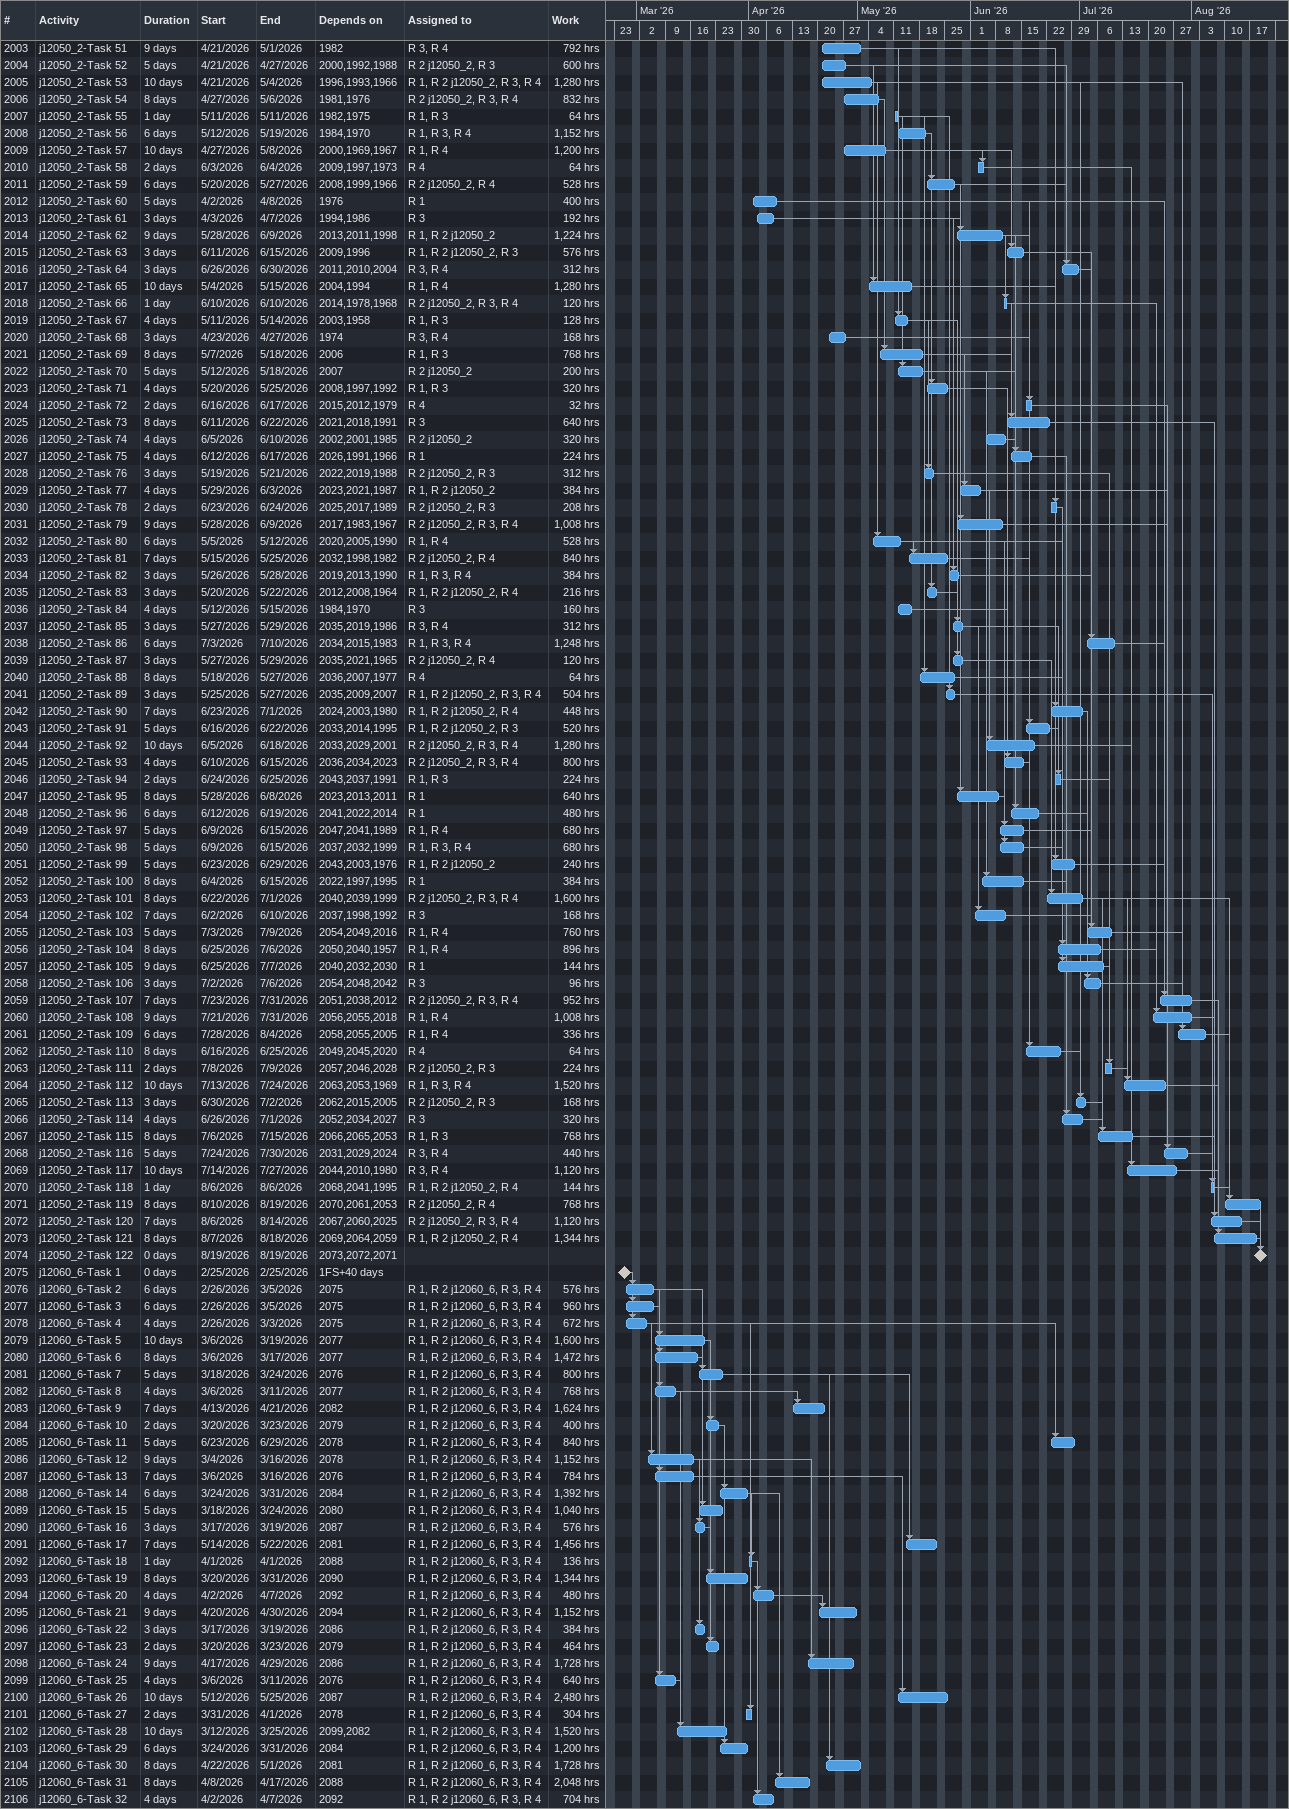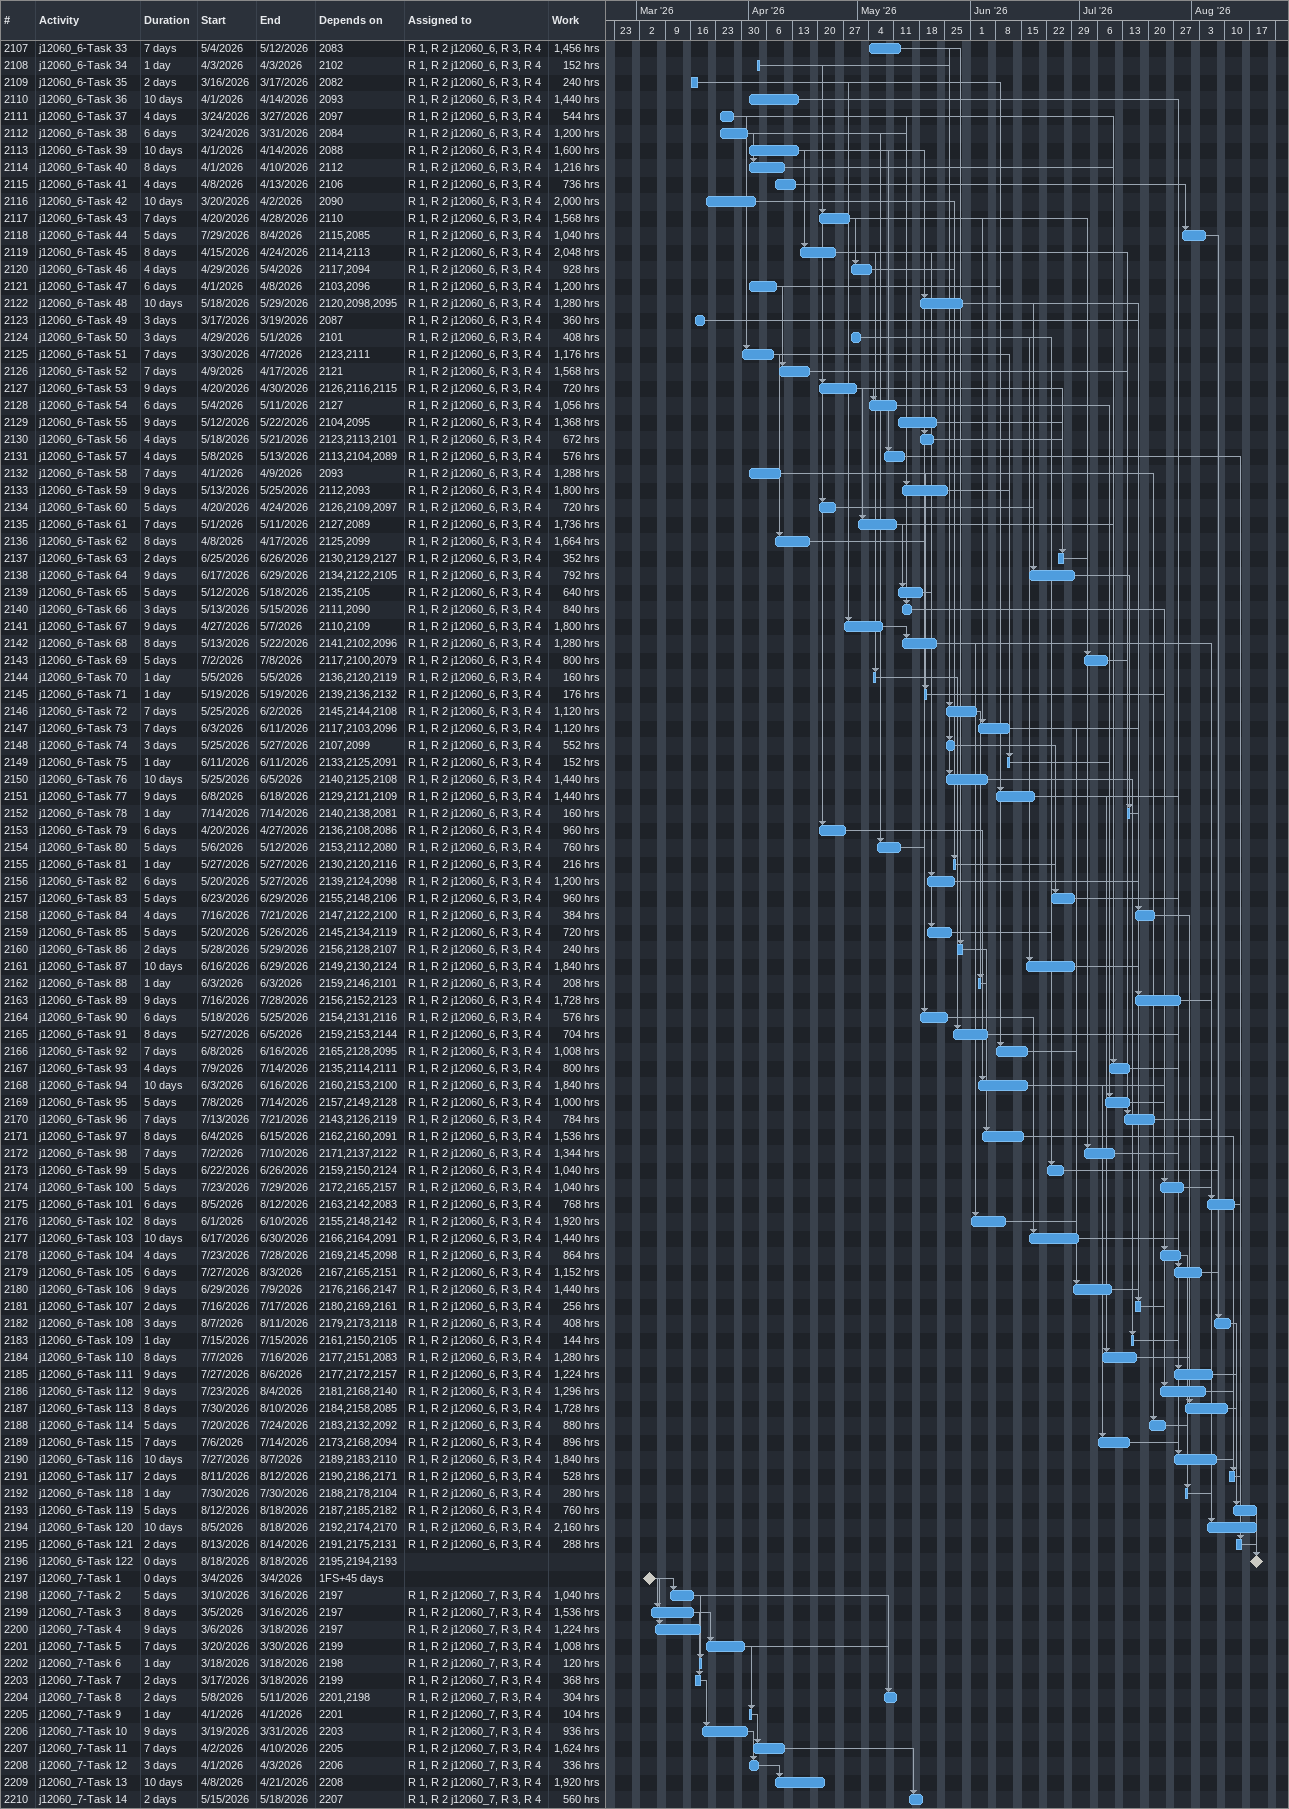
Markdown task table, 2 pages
| ID | Task | Duration | Start | Finish | Predecessors | Resources | Work (h) |
|---|---|---|---|---|---|---|---|
| 2003 | j12050_2-Task 51 | 9d | 2026-04-21 | 2026-05-01 | 1982 | R 3, R 4 | 792 |
| 2004 | j12050_2-Task 52 | 5d | 2026-04-21 | 2026-04-27 | 2000, 1992, 1988 | R 2 j12050_2, R 3 | 600 |
| 2005 | j12050_2-Task 53 | 10d | 2026-04-21 | 2026-05-04 | 1996, 1993, 1966 | R 1, R 2 j12050_2, R 3, R 4 | 1280 |
| 2006 | j12050_2-Task 54 | 8d | 2026-04-27 | 2026-05-06 | 1981, 1976 | R 2 j12050_2, R 3, R 4 | 832 |
| 2007 | j12050_2-Task 55 | 1d | 2026-05-11 | 2026-05-11 | 1982, 1975 | R 1, R 3 | 64 |
| 2008 | j12050_2-Task 56 | 6d | 2026-05-12 | 2026-05-19 | 1984, 1970 | R 1, R 3, R 4 | 1152 |
| 2009 | j12050_2-Task 57 | 10d | 2026-04-27 | 2026-05-08 | 2000, 1969, 1967 | R 1, R 4 | 1200 |
| 2010 | j12050_2-Task 58 | 2d | 2026-06-03 | 2026-06-04 | 2009, 1997, 1973 | R 4 | 64 |
| 2011 | j12050_2-Task 59 | 6d | 2026-05-20 | 2026-05-27 | 2008, 1999, 1966 | R 2 j12050_2, R 4 | 528 |
| 2012 | j12050_2-Task 60 | 5d | 2026-04-02 | 2026-04-08 | 1976 | R 1 | 400 |
| 2013 | j12050_2-Task 61 | 3d | 2026-04-03 | 2026-04-07 | 1994, 1986 | R 3 | 192 |
| 2014 | j12050_2-Task 62 | 9d | 2026-05-28 | 2026-06-09 | 2013, 2011, 1998 | R 1, R 2 j12050_2 | 1224 |
| 2015 | j12050_2-Task 63 | 3d | 2026-06-11 | 2026-06-15 | 2009, 1996 | R 1, R 2 j12050_2, R 3 | 576 |
| 2016 | j12050_2-Task 64 | 3d | 2026-06-26 | 2026-06-30 | 2011, 2010, 2004 | R 3, R 4 | 312 |
| 2017 | j12050_2-Task 65 | 10d | 2026-05-04 | 2026-05-15 | 2004, 1994 | R 1, R 4 | 1280 |
| 2018 | j12050_2-Task 66 | 1d | 2026-06-10 | 2026-06-10 | 2014, 1978, 1968 | R 2 j12050_2, R 3, R 4 | 120 |
| 2019 | j12050_2-Task 67 | 4d | 2026-05-11 | 2026-05-14 | 2003, 1958 | R 1, R 3 | 128 |
| 2020 | j12050_2-Task 68 | 3d | 2026-04-23 | 2026-04-27 | 1974 | R 3, R 4 | 168 |
| 2021 | j12050_2-Task 69 | 8d | 2026-05-07 | 2026-05-18 | 2006 | R 1, R 3 | 768 |
| 2022 | j12050_2-Task 70 | 5d | 2026-05-12 | 2026-05-18 | 2007 | R 2 j12050_2 | 200 |
| 2023 | j12050_2-Task 71 | 4d | 2026-05-20 | 2026-05-25 | 2008, 1997, 1992 | R 1, R 3 | 320 |
| 2024 | j12050_2-Task 72 | 2d | 2026-06-16 | 2026-06-17 | 2015, 2012, 1979 | R 4 | 32 |
| 2025 | j12050_2-Task 73 | 8d | 2026-06-11 | 2026-06-22 | 2021, 2018, 1991 | R 3 | 640 |
| 2026 | j12050_2-Task 74 | 4d | 2026-06-05 | 2026-06-10 | 2002, 2001, 1985 | R 2 j12050_2 | 320 |
| 2027 | j12050_2-Task 75 | 4d | 2026-06-12 | 2026-06-17 | 2026, 1991, 1966 | R 1 | 224 |
| 2028 | j12050_2-Task 76 | 3d | 2026-05-19 | 2026-05-21 | 2022, 2019, 1988 | R 2 j12050_2, R 3 | 312 |
| 2029 | j12050_2-Task 77 | 4d | 2026-05-29 | 2026-06-03 | 2023, 2021, 1987 | R 1, R 2 j12050_2 | 384 |
| 2030 | j12050_2-Task 78 | 2d | 2026-06-23 | 2026-06-24 | 2025, 2017, 1989 | R 2 j12050_2, R 3 | 208 |
| 2031 | j12050_2-Task 79 | 9d | 2026-05-28 | 2026-06-09 | 2017, 1983, 1967 | R 2 j12050_2, R 3, R 4 | 1008 |
| 2032 | j12050_2-Task 80 | 6d | 2026-05-05 | 2026-05-12 | 2020, 2005, 1990 | R 1, R 4 | 528 |
| 2033 | j12050_2-Task 81 | 7d | 2026-05-15 | 2026-05-25 | 2032, 1998, 1982 | R 2 j12050_2, R 4 | 840 |
| 2034 | j12050_2-Task 82 | 3d | 2026-05-26 | 2026-05-28 | 2019, 2013, 1990 | R 1, R 3, R 4 | 384 |
| 2035 | j12050_2-Task 83 | 3d | 2026-05-20 | 2026-05-22 | 2012, 2008, 1964 | R 1, R 2 j12050_2, R 4 | 216 |
| 2036 | j12050_2-Task 84 | 4d | 2026-05-12 | 2026-05-15 | 1984, 1970 | R 3 | 160 |
| 2037 | j12050_2-Task 85 | 3d | 2026-05-27 | 2026-05-29 | 2035, 2019, 1986 | R 3, R 4 | 312 |
| 2038 | j12050_2-Task 86 | 6d | 2026-07-03 | 2026-07-10 | 2034, 2015, 1983 | R 1, R 3, R 4 | 1248 |
| 2039 | j12050_2-Task 87 | 3d | 2026-05-27 | 2026-05-29 | 2035, 2021, 1965 | R 2 j12050_2, R 4 | 120 |
| 2040 | j12050_2-Task 88 | 8d | 2026-05-18 | 2026-05-27 | 2036, 2007, 1977 | R 4 | 64 |
| 2041 | j12050_2-Task 89 | 3d | 2026-05-25 | 2026-05-27 | 2035, 2009, 2007 | R 1, R 2 j12050_2, R 3, R 4 | 504 |
| 2042 | j12050_2-Task 90 | 7d | 2026-06-23 | 2026-07-01 | 2024, 2003, 1980 | R 1, R 2 j12050_2, R 4 | 448 |
| 2043 | j12050_2-Task 91 | 5d | 2026-06-16 | 2026-06-22 | 2033, 2014, 1995 | R 1, R 2 j12050_2, R 3 | 520 |
| 2044 | j12050_2-Task 92 | 10d | 2026-06-05 | 2026-06-18 | 2033, 2029, 2001 | R 2 j12050_2, R 3, R 4 | 1280 |
| 2045 | j12050_2-Task 93 | 4d | 2026-06-10 | 2026-06-15 | 2036, 2034, 2023 | R 2 j12050_2, R 3, R 4 | 800 |
| 2046 | j12050_2-Task 94 | 2d | 2026-06-24 | 2026-06-25 | 2043, 2037, 1991 | R 1, R 3 | 224 |
| 2047 | j12050_2-Task 95 | 8d | 2026-05-28 | 2026-06-08 | 2023, 2013, 2011 | R 1 | 640 |
| 2048 | j12050_2-Task 96 | 6d | 2026-06-12 | 2026-06-19 | 2041, 2022, 2014 | R 1 | 480 |
| 2049 | j12050_2-Task 97 | 5d | 2026-06-09 | 2026-06-15 | 2047, 2041, 1989 | R 1, R 4 | 680 |
| 2050 | j12050_2-Task 98 | 5d | 2026-06-09 | 2026-06-15 | 2037, 2032, 1999 | R 1, R 3, R 4 | 680 |
| 2051 | j12050_2-Task 99 | 5d | 2026-06-23 | 2026-06-29 | 2043, 2003, 1976 | R 1, R 2 j12050_2 | 240 |
| 2052 | j12050_2-Task 100 | 8d | 2026-06-04 | 2026-06-15 | 2022, 1997, 1995 | R 1 | 384 |
| 2053 | j12050_2-Task 101 | 8d | 2026-06-22 | 2026-07-01 | 2040, 2039, 1999 | R 2 j12050_2, R 3, R 4 | 1600 |
| 2054 | j12050_2-Task 102 | 7d | 2026-06-02 | 2026-06-10 | 2037, 1998, 1992 | R 3 | 168 |
| 2055 | j12050_2-Task 103 | 5d | 2026-07-03 | 2026-07-09 | 2054, 2049, 2016 | R 1, R 4 | 760 |
| 2056 | j12050_2-Task 104 | 8d | 2026-06-25 | 2026-07-06 | 2050, 2040, 1957 | R 1, R 4 | 896 |
| 2057 | j12050_2-Task 105 | 9d | 2026-06-25 | 2026-07-07 | 2040, 2032, 2030 | R 1 | 144 |
| 2058 | j12050_2-Task 106 | 3d | 2026-07-02 | 2026-07-06 | 2054, 2048, 2042 | R 3 | 96 |
| 2059 | j12050_2-Task 107 | 7d | 2026-07-23 | 2026-07-31 | 2051, 2038, 2012 | R 2 j12050_2, R 3, R 4 | 952 |
| 2060 | j12050_2-Task 108 | 9d | 2026-07-21 | 2026-07-31 | 2056, 2055, 2018 | R 1, R 4 | 1008 |
| 2061 | j12050_2-Task 109 | 6d | 2026-07-28 | 2026-08-04 | 2058, 2055, 2005 | R 1, R 4 | 336 |
| 2062 | j12050_2-Task 110 | 8d | 2026-06-16 | 2026-06-25 | 2049, 2045, 2020 | R 4 | 64 |
| 2063 | j12050_2-Task 111 | 2d | 2026-07-08 | 2026-07-09 | 2057, 2046, 2028 | R 2 j12050_2, R 3 | 224 |
| 2064 | j12050_2-Task 112 | 10d | 2026-07-13 | 2026-07-24 | 2063, 2053, 1969 | R 1, R 3, R 4 | 1520 |
| 2065 | j12050_2-Task 113 | 3d | 2026-06-30 | 2026-07-02 | 2062, 2015, 2005 | R 2 j12050_2, R 3 | 168 |
| 2066 | j12050_2-Task 114 | 4d | 2026-06-26 | 2026-07-01 | 2052, 2034, 2027 | R 3 | 320 |
| 2067 | j12050_2-Task 115 | 8d | 2026-07-06 | 2026-07-15 | 2066, 2065, 2053 | R 1, R 3 | 768 |
| 2068 | j12050_2-Task 116 | 5d | 2026-07-24 | 2026-07-30 | 2031, 2029, 2024 | R 3, R 4 | 440 |
| 2069 | j12050_2-Task 117 | 10d | 2026-07-14 | 2026-07-27 | 2044, 2010, 1980 | R 3, R 4 | 1120 |
| 2070 | j12050_2-Task 118 | 1d | 2026-08-06 | 2026-08-06 | 2068, 2041, 1995 | R 1, R 2 j12050_2, R 4 | 144 |
| 2071 | j12050_2-Task 119 | 8d | 2026-08-10 | 2026-08-19 | 2070, 2061, 2053 | R 2 j12050_2, R 4 | 768 |
| 2072 | j12050_2-Task 120 | 7d | 2026-08-06 | 2026-08-14 | 2067, 2060, 2025 | R 2 j12050_2, R 3, R 4 | 1120 |
| 2073 | j12050_2-Task 121 | 8d | 2026-08-07 | 2026-08-18 | 2069, 2064, 2059 | R 1, R 2 j12050_2, R 4 | 1344 |
| 2074 | j12050_2-Task 122 | 0d | 2026-08-19 | 2026-08-19 | 2073, 2072, 2071 |  |  |
| 2075 | j12060_6-Task 1 | 0d | 2026-02-25 | 2026-02-25 | 1FS+40d |  |  |
| 2076 | j12060_6-Task 2 | 6d | 2026-02-26 | 2026-03-05 | 2075 | R 1, R 2 j12060_6, R 3, R 4 | 576 |
| 2077 | j12060_6-Task 3 | 6d | 2026-02-26 | 2026-03-05 | 2075 | R 1, R 2 j12060_6, R 3, R 4 | 960 |
| 2078 | j12060_6-Task 4 | 4d | 2026-02-26 | 2026-03-03 | 2075 | R 1, R 2 j12060_6, R 3, R 4 | 672 |
| 2079 | j12060_6-Task 5 | 10d | 2026-03-06 | 2026-03-19 | 2077 | R 1, R 2 j12060_6, R 3, R 4 | 1600 |
| 2080 | j12060_6-Task 6 | 8d | 2026-03-06 | 2026-03-17 | 2077 | R 1, R 2 j12060_6, R 3, R 4 | 1472 |
| 2081 | j12060_6-Task 7 | 5d | 2026-03-18 | 2026-03-24 | 2076 | R 1, R 2 j12060_6, R 3, R 4 | 800 |
| 2082 | j12060_6-Task 8 | 4d | 2026-03-06 | 2026-03-11 | 2077 | R 1, R 2 j12060_6, R 3, R 4 | 768 |
| 2083 | j12060_6-Task 9 | 7d | 2026-04-13 | 2026-04-21 | 2082 | R 1, R 2 j12060_6, R 3, R 4 | 1624 |
| 2084 | j12060_6-Task 10 | 2d | 2026-03-20 | 2026-03-23 | 2079 | R 1, R 2 j12060_6, R 3, R 4 | 400 |
| 2085 | j12060_6-Task 11 | 5d | 2026-06-23 | 2026-06-29 | 2078 | R 1, R 2 j12060_6, R 3, R 4 | 840 |
| 2086 | j12060_6-Task 12 | 9d | 2026-03-04 | 2026-03-16 | 2078 | R 1, R 2 j12060_6, R 3, R 4 | 1152 |
| 2087 | j12060_6-Task 13 | 7d | 2026-03-06 | 2026-03-16 | 2076 | R 1, R 2 j12060_6, R 3, R 4 | 784 |
| 2088 | j12060_6-Task 14 | 6d | 2026-03-24 | 2026-03-31 | 2084 | R 1, R 2 j12060_6, R 3, R 4 | 1392 |
| 2089 | j12060_6-Task 15 | 5d | 2026-03-18 | 2026-03-24 | 2080 | R 1, R 2 j12060_6, R 3, R 4 | 1040 |
| 2090 | j12060_6-Task 16 | 3d | 2026-03-17 | 2026-03-19 | 2087 | R 1, R 2 j12060_6, R 3, R 4 | 576 |
| 2091 | j12060_6-Task 17 | 7d | 2026-05-14 | 2026-05-22 | 2081 | R 1, R 2 j12060_6, R 3, R 4 | 1456 |
| 2092 | j12060_6-Task 18 | 1d | 2026-04-01 | 2026-04-01 | 2088 | R 1, R 2 j12060_6, R 3, R 4 | 136 |
| 2093 | j12060_6-Task 19 | 8d | 2026-03-20 | 2026-03-31 | 2090 | R 1, R 2 j12060_6, R 3, R 4 | 1344 |
| 2094 | j12060_6-Task 20 | 4d | 2026-04-02 | 2026-04-07 | 2092 | R 1, R 2 j12060_6, R 3, R 4 | 480 |
| 2095 | j12060_6-Task 21 | 9d | 2026-04-20 | 2026-04-30 | 2094 | R 1, R 2 j12060_6, R 3, R 4 | 1152 |
| 2096 | j12060_6-Task 22 | 3d | 2026-03-17 | 2026-03-19 | 2086 | R 1, R 2 j12060_6, R 3, R 4 | 384 |
| 2097 | j12060_6-Task 23 | 2d | 2026-03-20 | 2026-03-23 | 2079 | R 1, R 2 j12060_6, R 3, R 4 | 464 |
| 2098 | j12060_6-Task 24 | 9d | 2026-04-17 | 2026-04-29 | 2086 | R 1, R 2 j12060_6, R 3, R 4 | 1728 |
| 2099 | j12060_6-Task 25 | 4d | 2026-03-06 | 2026-03-11 | 2076 | R 1, R 2 j12060_6, R 3, R 4 | 640 |
| 2100 | j12060_6-Task 26 | 10d | 2026-05-12 | 2026-05-25 | 2087 | R 1, R 2 j12060_6, R 3, R 4 | 2480 |
| 2101 | j12060_6-Task 27 | 2d | 2026-03-31 | 2026-04-01 | 2078 | R 1, R 2 j12060_6, R 3, R 4 | 304 |
| 2102 | j12060_6-Task 28 | 10d | 2026-03-12 | 2026-03-25 | 2099, 2082 | R 1, R 2 j12060_6, R 3, R 4 | 1520 |
| 2103 | j12060_6-Task 29 | 6d | 2026-03-24 | 2026-03-31 | 2084 | R 1, R 2 j12060_6, R 3, R 4 | 1200 |
| 2104 | j12060_6-Task 30 | 8d | 2026-04-22 | 2026-05-01 | 2081 | R 1, R 2 j12060_6, R 3, R 4 | 1728 |
| 2105 | j12060_6-Task 31 | 8d | 2026-04-08 | 2026-04-17 | 2088 | R 1, R 2 j12060_6, R 3, R 4 | 2048 |
| 2106 | j12060_6-Task 32 | 4d | 2026-04-02 | 2026-04-07 | 2092 | R 1, R 2 j12060_6, R 3, R 4 | 704 |
| 2107 | j12060_6-Task 33 | 7d | 2026-05-04 | 2026-05-12 | 2083 | R 1, R 2 j12060_6, R 3, R 4 | 1456 |
| 2108 | j12060_6-Task 34 | 1d | 2026-04-03 | 2026-04-03 | 2102 | R 1, R 2 j12060_6, R 3, R 4 | 152 |
| 2109 | j12060_6-Task 35 | 2d | 2026-03-16 | 2026-03-17 | 2082 | R 1, R 2 j12060_6, R 3, R 4 | 240 |
| 2110 | j12060_6-Task 36 | 10d | 2026-04-01 | 2026-04-14 | 2093 | R 1, R 2 j12060_6, R 3, R 4 | 1440 |
| 2111 | j12060_6-Task 37 | 4d | 2026-03-24 | 2026-03-27 | 2097 | R 1, R 2 j12060_6, R 3, R 4 | 544 |
| 2112 | j12060_6-Task 38 | 6d | 2026-03-24 | 2026-03-31 | 2084 | R 1, R 2 j12060_6, R 3, R 4 | 1200 |
| 2113 | j12060_6-Task 39 | 10d | 2026-04-01 | 2026-04-14 | 2088 | R 1, R 2 j12060_6, R 3, R 4 | 1600 |
| 2114 | j12060_6-Task 40 | 8d | 2026-04-01 | 2026-04-10 | 2112 | R 1, R 2 j12060_6, R 3, R 4 | 1216 |
| 2115 | j12060_6-Task 41 | 4d | 2026-04-08 | 2026-04-13 | 2106 | R 1, R 2 j12060_6, R 3, R 4 | 736 |
| 2116 | j12060_6-Task 42 | 10d | 2026-03-20 | 2026-04-02 | 2090 | R 1, R 2 j12060_6, R 3, R 4 | 2000 |
| 2117 | j12060_6-Task 43 | 7d | 2026-04-20 | 2026-04-28 | 2110 | R 1, R 2 j12060_6, R 3, R 4 | 1568 |
| 2118 | j12060_6-Task 44 | 5d | 2026-07-29 | 2026-08-04 | 2115, 2085 | R 1, R 2 j12060_6, R 3, R 4 | 1040 |
| 2119 | j12060_6-Task 45 | 8d | 2026-04-15 | 2026-04-24 | 2114, 2113 | R 1, R 2 j12060_6, R 3, R 4 | 2048 |
| 2120 | j12060_6-Task 46 | 4d | 2026-04-29 | 2026-05-04 | 2117, 2094 | R 1, R 2 j12060_6, R 3, R 4 | 928 |
| 2121 | j12060_6-Task 47 | 6d | 2026-04-01 | 2026-04-08 | 2103, 2096 | R 1, R 2 j12060_6, R 3, R 4 | 1200 |
| 2122 | j12060_6-Task 48 | 10d | 2026-05-18 | 2026-05-29 | 2120, 2098, 2095 | R 1, R 2 j12060_6, R 3, R 4 | 1280 |
| 2123 | j12060_6-Task 49 | 3d | 2026-03-17 | 2026-03-19 | 2087 | R 1, R 2 j12060_6, R 3, R 4 | 360 |
| 2124 | j12060_6-Task 50 | 3d | 2026-04-29 | 2026-05-01 | 2101 | R 1, R 2 j12060_6, R 3, R 4 | 408 |
| 2125 | j12060_6-Task 51 | 7d | 2026-03-30 | 2026-04-07 | 2123, 2111 | R 1, R 2 j12060_6, R 3, R 4 | 1176 |
| 2126 | j12060_6-Task 52 | 7d | 2026-04-09 | 2026-04-17 | 2121 | R 1, R 2 j12060_6, R 3, R 4 | 1568 |
| 2127 | j12060_6-Task 53 | 9d | 2026-04-20 | 2026-04-30 | 2126, 2116, 2115 | R 1, R 2 j12060_6, R 3, R 4 | 720 |
| 2128 | j12060_6-Task 54 | 6d | 2026-05-04 | 2026-05-11 | 2127 | R 1, R 2 j12060_6, R 3, R 4 | 1056 |
| 2129 | j12060_6-Task 55 | 9d | 2026-05-12 | 2026-05-22 | 2104, 2095 | R 1, R 2 j12060_6, R 3, R 4 | 1368 |
| 2130 | j12060_6-Task 56 | 4d | 2026-05-18 | 2026-05-21 | 2123, 2113, 2101 | R 1, R 2 j12060_6, R 3, R 4 | 672 |
| 2131 | j12060_6-Task 57 | 4d | 2026-05-08 | 2026-05-13 | 2113, 2104, 2089 | R 1, R 2 j12060_6, R 3, R 4 | 576 |
| 2132 | j12060_6-Task 58 | 7d | 2026-04-01 | 2026-04-09 | 2093 | R 1, R 2 j12060_6, R 3, R 4 | 1288 |
| 2133 | j12060_6-Task 59 | 9d | 2026-05-13 | 2026-05-25 | 2112, 2093 | R 1, R 2 j12060_6, R 3, R 4 | 1800 |
| 2134 | j12060_6-Task 60 | 5d | 2026-04-20 | 2026-04-24 | 2126, 2109, 2097 | R 1, R 2 j12060_6, R 3, R 4 | 720 |
| 2135 | j12060_6-Task 61 | 7d | 2026-05-01 | 2026-05-11 | 2127, 2089 | R 1, R 2 j12060_6, R 3, R 4 | 1736 |
| 2136 | j12060_6-Task 62 | 8d | 2026-04-08 | 2026-04-17 | 2125, 2099 | R 1, R 2 j12060_6, R 3, R 4 | 1664 |
| 2137 | j12060_6-Task 63 | 2d | 2026-06-25 | 2026-06-26 | 2130, 2129, 2127 | R 1, R 2 j12060_6, R 3, R 4 | 352 |
| 2138 | j12060_6-Task 64 | 9d | 2026-06-17 | 2026-06-29 | 2134, 2122, 2105 | R 1, R 2 j12060_6, R 3, R 4 | 792 |
| 2139 | j12060_6-Task 65 | 5d | 2026-05-12 | 2026-05-18 | 2135, 2105 | R 1, R 2 j12060_6, R 3, R 4 | 640 |
| 2140 | j12060_6-Task 66 | 3d | 2026-05-13 | 2026-05-15 | 2111, 2090 | R 1, R 2 j12060_6, R 3, R 4 | 840 |
| 2141 | j12060_6-Task 67 | 9d | 2026-04-27 | 2026-05-07 | 2110, 2109 | R 1, R 2 j12060_6, R 3, R 4 | 1800 |
| 2142 | j12060_6-Task 68 | 8d | 2026-05-13 | 2026-05-22 | 2141, 2102, 2096 | R 1, R 2 j12060_6, R 3, R 4 | 1280 |
| 2143 | j12060_6-Task 69 | 5d | 2026-07-02 | 2026-07-08 | 2117, 2100, 2079 | R 1, R 2 j12060_6, R 3, R 4 | 800 |
| 2144 | j12060_6-Task 70 | 1d | 2026-05-05 | 2026-05-05 | 2136, 2120, 2119 | R 1, R 2 j12060_6, R 3, R 4 | 160 |
| 2145 | j12060_6-Task 71 | 1d | 2026-05-19 | 2026-05-19 | 2139, 2136, 2132 | R 1, R 2 j12060_6, R 3, R 4 | 176 |
| 2146 | j12060_6-Task 72 | 7d | 2026-05-25 | 2026-06-02 | 2145, 2144, 2108 | R 1, R 2 j12060_6, R 3, R 4 | 1120 |
| 2147 | j12060_6-Task 73 | 7d | 2026-06-03 | 2026-06-11 | 2117, 2103, 2096 | R 1, R 2 j12060_6, R 3, R 4 | 1120 |
| 2148 | j12060_6-Task 74 | 3d | 2026-05-25 | 2026-05-27 | 2107, 2099 | R 1, R 2 j12060_6, R 3, R 4 | 552 |
| 2149 | j12060_6-Task 75 | 1d | 2026-06-11 | 2026-06-11 | 2133, 2125, 2091 | R 1, R 2 j12060_6, R 3, R 4 | 152 |
| 2150 | j12060_6-Task 76 | 10d | 2026-05-25 | 2026-06-05 | 2140, 2125, 2108 | R 1, R 2 j12060_6, R 3, R 4 | 1440 |
| 2151 | j12060_6-Task 77 | 9d | 2026-06-08 | 2026-06-18 | 2129, 2121, 2109 | R 1, R 2 j12060_6, R 3, R 4 | 1440 |
| 2152 | j12060_6-Task 78 | 1d | 2026-07-14 | 2026-07-14 | 2140, 2138, 2081 | R 1, R 2 j12060_6, R 3, R 4 | 160 |
| 2153 | j12060_6-Task 79 | 6d | 2026-04-20 | 2026-04-27 | 2136, 2108, 2086 | R 1, R 2 j12060_6, R 3, R 4 | 960 |
| 2154 | j12060_6-Task 80 | 5d | 2026-05-06 | 2026-05-12 | 2153, 2112, 2080 | R 1, R 2 j12060_6, R 3, R 4 | 760 |
| 2155 | j12060_6-Task 81 | 1d | 2026-05-27 | 2026-05-27 | 2130, 2120, 2116 | R 1, R 2 j12060_6, R 3, R 4 | 216 |
| 2156 | j12060_6-Task 82 | 6d | 2026-05-20 | 2026-05-27 | 2139, 2124, 2098 | R 1, R 2 j12060_6, R 3, R 4 | 1200 |
| 2157 | j12060_6-Task 83 | 5d | 2026-06-23 | 2026-06-29 | 2155, 2148, 2106 | R 1, R 2 j12060_6, R 3, R 4 | 960 |
| 2158 | j12060_6-Task 84 | 4d | 2026-07-16 | 2026-07-21 | 2147, 2122, 2100 | R 1, R 2 j12060_6, R 3, R 4 | 384 |
| 2159 | j12060_6-Task 85 | 5d | 2026-05-20 | 2026-05-26 | 2145, 2134, 2119 | R 1, R 2 j12060_6, R 3, R 4 | 720 |
| 2160 | j12060_6-Task 86 | 2d | 2026-05-28 | 2026-05-29 | 2156, 2128, 2107 | R 1, R 2 j12060_6, R 3, R 4 | 240 |
| 2161 | j12060_6-Task 87 | 10d | 2026-06-16 | 2026-06-29 | 2149, 2130, 2124 | R 1, R 2 j12060_6, R 3, R 4 | 1840 |
| 2162 | j12060_6-Task 88 | 1d | 2026-06-03 | 2026-06-03 | 2159, 2146, 2101 | R 1, R 2 j12060_6, R 3, R 4 | 208 |
| 2163 | j12060_6-Task 89 | 9d | 2026-07-16 | 2026-07-28 | 2156, 2152, 2123 | R 1, R 2 j12060_6, R 3, R 4 | 1728 |
| 2164 | j12060_6-Task 90 | 6d | 2026-05-18 | 2026-05-25 | 2154, 2131, 2116 | R 1, R 2 j12060_6, R 3, R 4 | 576 |
| 2165 | j12060_6-Task 91 | 8d | 2026-05-27 | 2026-06-05 | 2159, 2153, 2144 | R 1, R 2 j12060_6, R 3, R 4 | 704 |
| 2166 | j12060_6-Task 92 | 7d | 2026-06-08 | 2026-06-16 | 2165, 2128, 2095 | R 1, R 2 j12060_6, R 3, R 4 | 1008 |
| 2167 | j12060_6-Task 93 | 4d | 2026-07-09 | 2026-07-14 | 2135, 2114, 2111 | R 1, R 2 j12060_6, R 3, R 4 | 800 |
| 2168 | j12060_6-Task 94 | 10d | 2026-06-03 | 2026-06-16 | 2160, 2153, 2100 | R 1, R 2 j12060_6, R 3, R 4 | 1840 |
| 2169 | j12060_6-Task 95 | 5d | 2026-07-08 | 2026-07-14 | 2157, 2149, 2128 | R 1, R 2 j12060_6, R 3, R 4 | 1000 |
| 2170 | j12060_6-Task 96 | 7d | 2026-07-13 | 2026-07-21 | 2143, 2126, 2119 | R 1, R 2 j12060_6, R 3, R 4 | 784 |
| 2171 | j12060_6-Task 97 | 8d | 2026-06-04 | 2026-06-15 | 2162, 2160, 2091 | R 1, R 2 j12060_6, R 3, R 4 | 1536 |
| 2172 | j12060_6-Task 98 | 7d | 2026-07-02 | 2026-07-10 | 2171, 2137, 2122 | R 1, R 2 j12060_6, R 3, R 4 | 1344 |
| 2173 | j12060_6-Task 99 | 5d | 2026-06-22 | 2026-06-26 | 2159, 2150, 2124 | R 1, R 2 j12060_6, R 3, R 4 | 1040 |
| 2174 | j12060_6-Task 100 | 5d | 2026-07-23 | 2026-07-29 | 2172, 2165, 2157 | R 1, R 2 j12060_6, R 3, R 4 | 1040 |
| 2175 | j12060_6-Task 101 | 6d | 2026-08-05 | 2026-08-12 | 2163, 2142, 2083 | R 1, R 2 j12060_6, R 3, R 4 | 768 |
| 2176 | j12060_6-Task 102 | 8d | 2026-06-01 | 2026-06-10 | 2155, 2148, 2142 | R 1, R 2 j12060_6, R 3, R 4 | 1920 |
| 2177 | j12060_6-Task 103 | 10d | 2026-06-17 | 2026-06-30 | 2166, 2164, 2091 | R 1, R 2 j12060_6, R 3, R 4 | 1440 |
| 2178 | j12060_6-Task 104 | 4d | 2026-07-23 | 2026-07-28 | 2169, 2145, 2098 | R 1, R 2 j12060_6, R 3, R 4 | 864 |
| 2179 | j12060_6-Task 105 | 6d | 2026-07-27 | 2026-08-03 | 2167, 2165, 2151 | R 1, R 2 j12060_6, R 3, R 4 | 1152 |
| 2180 | j12060_6-Task 106 | 9d | 2026-06-29 | 2026-07-09 | 2176, 2166, 2147 | R 1, R 2 j12060_6, R 3, R 4 | 1440 |
| 2181 | j12060_6-Task 107 | 2d | 2026-07-16 | 2026-07-17 | 2180, 2169, 2161 | R 1, R 2 j12060_6, R 3, R 4 | 256 |
| 2182 | j12060_6-Task 108 | 3d | 2026-08-07 | 2026-08-11 | 2179, 2173, 2118 | R 1, R 2 j12060_6, R 3, R 4 | 408 |
| 2183 | j12060_6-Task 109 | 1d | 2026-07-15 | 2026-07-15 | 2161, 2150, 2105 | R 1, R 2 j12060_6, R 3, R 4 | 144 |
| 2184 | j12060_6-Task 110 | 8d | 2026-07-07 | 2026-07-16 | 2177, 2151, 2083 | R 1, R 2 j12060_6, R 3, R 4 | 1280 |
| 2185 | j12060_6-Task 111 | 9d | 2026-07-27 | 2026-08-06 | 2177, 2172, 2157 | R 1, R 2 j12060_6, R 3, R 4 | 1224 |
| 2186 | j12060_6-Task 112 | 9d | 2026-07-23 | 2026-08-04 | 2181, 2168, 2140 | R 1, R 2 j12060_6, R 3, R 4 | 1296 |
| 2187 | j12060_6-Task 113 | 8d | 2026-07-30 | 2026-08-10 | 2184, 2158, 2085 | R 1, R 2 j12060_6, R 3, R 4 | 1728 |
| 2188 | j12060_6-Task 114 | 5d | 2026-07-20 | 2026-07-24 | 2183, 2132, 2092 | R 1, R 2 j12060_6, R 3, R 4 | 880 |
| 2189 | j12060_6-Task 115 | 7d | 2026-07-06 | 2026-07-14 | 2173, 2168, 2094 | R 1, R 2 j12060_6, R 3, R 4 | 896 |
| 2190 | j12060_6-Task 116 | 10d | 2026-07-27 | 2026-08-07 | 2189, 2183, 2110 | R 1, R 2 j12060_6, R 3, R 4 | 1840 |
| 2191 | j12060_6-Task 117 | 2d | 2026-08-11 | 2026-08-12 | 2190, 2186, 2171 | R 1, R 2 j12060_6, R 3, R 4 | 528 |
| 2192 | j12060_6-Task 118 | 1d | 2026-07-30 | 2026-07-30 | 2188, 2178, 2104 | R 1, R 2 j12060_6, R 3, R 4 | 280 |
| 2193 | j12060_6-Task 119 | 5d | 2026-08-12 | 2026-08-18 | 2187, 2185, 2182 | R 1, R 2 j12060_6, R 3, R 4 | 760 |
| 2194 | j12060_6-Task 120 | 10d | 2026-08-05 | 2026-08-18 | 2192, 2174, 2170 | R 1, R 2 j12060_6, R 3, R 4 | 2160 |
| 2195 | j12060_6-Task 121 | 2d | 2026-08-13 | 2026-08-14 | 2191, 2175, 2131 | R 1, R 2 j12060_6, R 3, R 4 | 288 |
| 2196 | j12060_6-Task 122 | 0d | 2026-08-18 | 2026-08-18 | 2195, 2194, 2193 |  |  |
| 2197 | j12060_7-Task 1 | 0d | 2026-03-04 | 2026-03-04 | 1FS+45d |  |  |
| 2198 | j12060_7-Task 2 | 5d | 2026-03-10 | 2026-03-16 | 2197 | R 1, R 2 j12060_7, R 3, R 4 | 1040 |
| 2199 | j12060_7-Task 3 | 8d | 2026-03-05 | 2026-03-16 | 2197 | R 1, R 2 j12060_7, R 3, R 4 | 1536 |
| 2200 | j12060_7-Task 4 | 9d | 2026-03-06 | 2026-03-18 | 2197 | R 1, R 2 j12060_7, R 3, R 4 | 1224 |
| 2201 | j12060_7-Task 5 | 7d | 2026-03-20 | 2026-03-30 | 2199 | R 1, R 2 j12060_7, R 3, R 4 | 1008 |
| 2202 | j12060_7-Task 6 | 1d | 2026-03-18 | 2026-03-18 | 2198 | R 1, R 2 j12060_7, R 3, R 4 | 120 |
| 2203 | j12060_7-Task 7 | 2d | 2026-03-17 | 2026-03-18 | 2199 | R 1, R 2 j12060_7, R 3, R 4 | 368 |
| 2204 | j12060_7-Task 8 | 2d | 2026-05-08 | 2026-05-11 | 2201, 2198 | R 1, R 2 j12060_7, R 3, R 4 | 304 |
| 2205 | j12060_7-Task 9 | 1d | 2026-04-01 | 2026-04-01 | 2201 | R 1, R 2 j12060_7, R 3, R 4 | 104 |
| 2206 | j12060_7-Task 10 | 9d | 2026-03-19 | 2026-03-31 | 2203 | R 1, R 2 j12060_7, R 3, R 4 | 936 |
| 2207 | j12060_7-Task 11 | 7d | 2026-04-02 | 2026-04-10 | 2205 | R 1, R 2 j12060_7, R 3, R 4 | 1624 |
| 2208 | j12060_7-Task 12 | 3d | 2026-04-01 | 2026-04-03 | 2206 | R 1, R 2 j12060_7, R 3, R 4 | 336 |
| 2209 | j12060_7-Task 13 | 10d | 2026-04-08 | 2026-04-21 | 2208 | R 1, R 2 j12060_7, R 3, R 4 | 1920 |
| 2210 | j12060_7-Task 14 | 2d | 2026-05-15 | 2026-05-18 | 2207 | R 1, R 2 j12060_7, R 3, R 4 | 560 |
